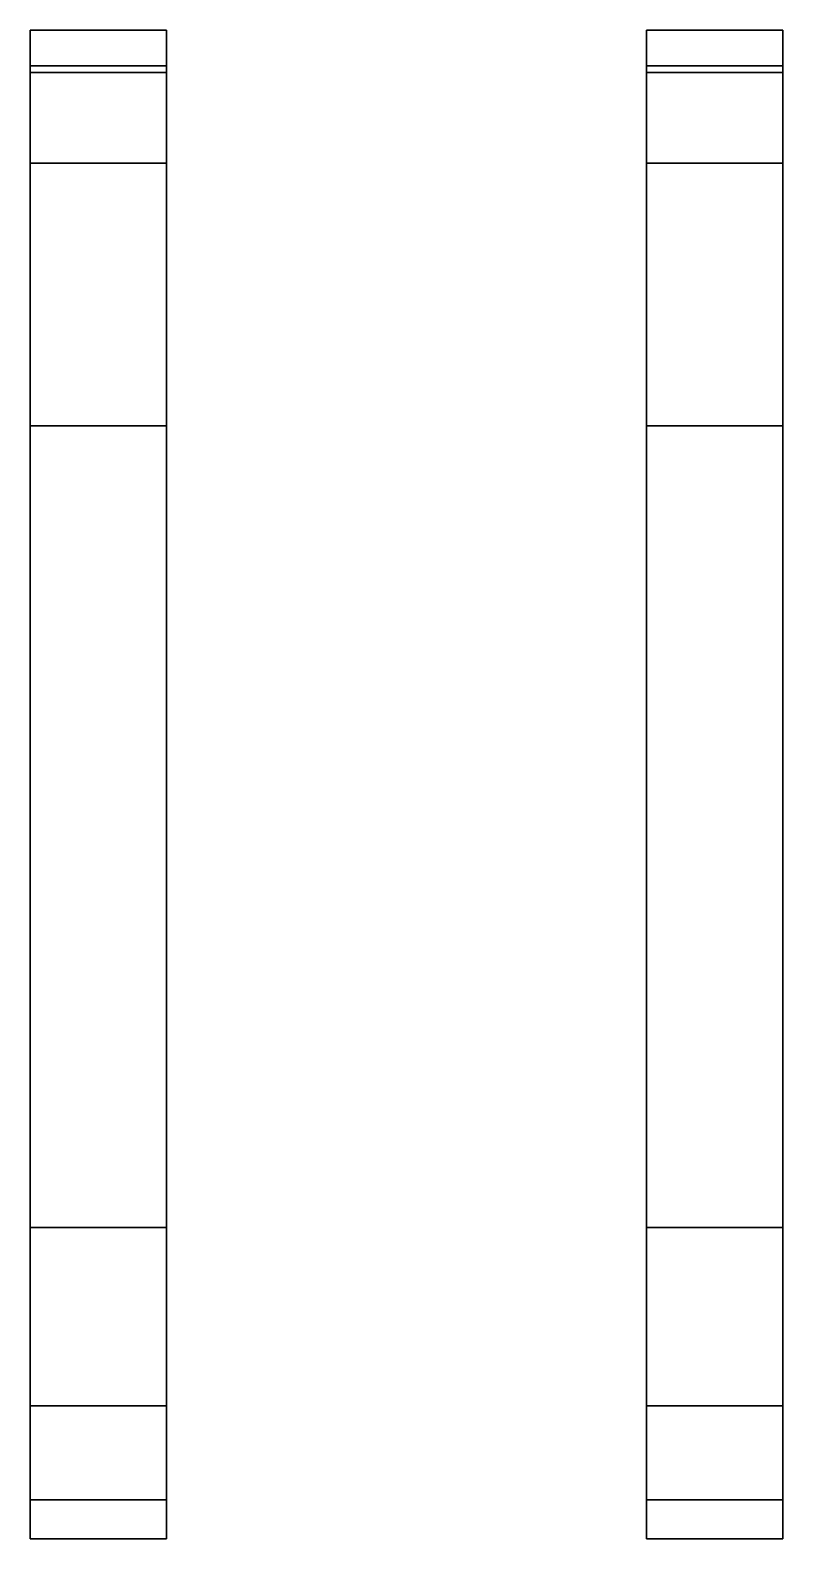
# Model space of a CAD drawing. Extents: x -1.16 to 1.16, y -3.03 to 1.62.
import ezdxf

# ---------------------------------------------------------------- set-up
doc = ezdxf.new("R2010")
doc.units = 0
doc.layers.add('TRACKS', color=5, linetype='CONTINUOUS')

msp = doc.modelspace()

# ---------------------------------------------------------------- linework, layer by layer
at = {"layer": 'TRACKS'}
for points in [[(-0.74, 1.62, 0.53), (-0.74, 1.49, 0.24), (-1.16, 1.49, 0.24), (-1.16, 1.62, 0.53)], [(-1.16, 1.49, 0.24), (-0.74, 1.49, 0.24), (-0.74, 1.62, 0.53), (-1.16, 1.62, 0.53)], [(-0.74, 1.51, 0.82), (-0.74, 1.62, 0.53), (-1.16, 1.62, 0.53), (-1.16, 1.51, 0.82)], [(-1.16, 1.62, 0.53), (-0.74, 1.62, 0.53), (-0.74, 1.51, 0.82), (-1.16, 1.51, 0.82)], [(1.16, 1.62, 0.53), (1.16, 1.49, 0.24), (0.74, 1.49, 0.24), (0.74, 1.62, 0.53)], [(0.74, 1.49, 0.24), (1.16, 1.49, 0.24), (1.16, 1.62, 0.53), (0.74, 1.62, 0.53)], [(0.74, 1.62, 0.53), (1.16, 1.62, 0.53), (1.16, 1.51, 0.82), (0.74, 1.51, 0.82)], [(1.16, 1.51, 0.82), (1.16, 1.62, 0.53), (0.74, 1.62, 0.53), (0.74, 1.51, 0.82)], [(-1.16, 1.51, 0.82), (-0.74, 1.51, 0.82), (-0.74, 1.21, 0.93), (-1.16, 1.21, 0.93)], [(-0.74, 1.21, 0.93), (-0.74, 1.51, 0.82), (-1.16, 1.51, 0.82), (-1.16, 1.21, 0.93)], [(-0.74, 1.49, 0.24), (-0.74, 1.21, 0.13), (-1.16, 1.21, 0.13), (-1.16, 1.49, 0.24)], [(-1.16, 1.21, 0.13), (-0.74, 1.21, 0.13), (-0.74, 1.49, 0.24), (-1.16, 1.49, 0.24)], [(1.16, 1.21, 0.93), (1.16, 1.51, 0.82), (0.74, 1.51, 0.82), (0.74, 1.21, 0.93)], [(0.74, 1.51, 0.82), (1.16, 1.51, 0.82), (1.16, 1.21, 0.93), (0.74, 1.21, 0.93)], [(0.74, 1.21, 0.13), (1.16, 1.21, 0.13), (1.16, 1.49, 0.24), (0.74, 1.49, 0.24)], [(1.16, 1.49, 0.24), (1.16, 1.21, 0.13), (0.74, 1.21, 0.13), (0.74, 1.49, 0.24)], [(-1.16, 0.4), (-0.74, 0.4), (-0.74, 1.21, 0.13), (-1.16, 1.21, 0.13)], [(-0.74, 1.21, 0.13), (-0.74, 0.4), (-1.16, 0.4), (-1.16, 1.21, 0.13)], [(-1.16, 1.21, 0.93), (-0.74, 1.21, 0.93), (-0.74, 0.4, 0.76), (-1.16, 0.4, 0.76)], [(-0.74, 0.4, 0.76), (-0.74, 1.21, 0.93), (-1.16, 1.21, 0.93), (-1.16, 0.4, 0.76)], [(0.74, 0.4), (1.16, 0.4), (1.16, 1.21, 0.13), (0.74, 1.21, 0.13)], [(1.16, 1.21, 0.13), (1.16, 0.4), (0.74, 0.4), (0.74, 1.21, 0.13)], [(0.74, 1.21, 0.93), (1.16, 1.21, 0.93), (1.16, 0.4, 0.76), (0.74, 0.4, 0.76)], [(1.16, 0.4, 0.76), (1.16, 1.21, 0.93), (0.74, 1.21, 0.93), (0.74, 0.4, 0.76)], [(-0.74, 0.4), (-0.74, -2.07), (-1.16, -2.07), (-1.16, 0.4)], [(-1.16, -2.07), (-0.74, -2.07), (-0.74, 0.4), (-1.16, 0.4)], [(-0.74, -2.07, 0.76), (-0.74, 0.4, 0.76), (-1.16, 0.4, 0.76), (-1.16, -2.07, 0.76)], [(-1.16, 0.4, 0.76), (-0.74, 0.4, 0.76), (-0.74, -2.07, 0.76), (-1.16, -2.07, 0.76)], [(1.16, 0.4), (1.16, -2.07), (0.74, -2.07), (0.74, 0.4)], [(0.74, -2.07), (1.16, -2.07), (1.16, 0.4), (0.74, 0.4)], [(1.16, -2.07, 0.76), (1.16, 0.4, 0.76), (0.74, 0.4, 0.76), (0.74, -2.07, 0.76)], [(0.74, 0.4, 0.76), (1.16, 0.4, 0.76), (1.16, -2.07, 0.76), (0.74, -2.07, 0.76)], [(-1.16, -2.07, 0.76), (-0.74, -2.07, 0.76), (-0.74, -2.62, 0.85), (-1.16, -2.62, 0.85)], [(-0.74, -2.62, 0.85), (-0.74, -2.07, 0.76), (-1.16, -2.07, 0.76), (-1.16, -2.62, 0.85)], [(-0.74, -2.07), (-0.74, -2.62, 0.03), (-1.16, -2.62, 0.03), (-1.16, -2.07)], [(-1.16, -2.62, 0.03), (-0.74, -2.62, 0.03), (-0.74, -2.07), (-1.16, -2.07)], [(1.16, -2.07), (1.16, -2.62, 0.03), (0.74, -2.62, 0.03), (0.74, -2.07)], [(0.74, -2.62, 0.03), (1.16, -2.62, 0.03), (1.16, -2.07), (0.74, -2.07)], [(0.74, -2.07, 0.76), (1.16, -2.07, 0.76), (1.16, -2.62, 0.85), (0.74, -2.62, 0.85)], [(1.16, -2.62, 0.85), (1.16, -2.07, 0.76), (0.74, -2.07, 0.76), (0.74, -2.62, 0.85)], [(-0.74, -2.91, 0.75), (-0.74, -2.62, 0.85), (-1.16, -2.62, 0.85), (-1.16, -2.91, 0.75)], [(-1.16, -2.62, 0.85), (-0.74, -2.62, 0.85), (-0.74, -2.91, 0.75), (-1.16, -2.91, 0.75)], [(-1.16, -2.91, 0.15), (-0.74, -2.91, 0.15), (-0.74, -2.62, 0.03), (-1.16, -2.62, 0.03)], [(-0.74, -2.62, 0.03), (-0.74, -2.91, 0.15), (-1.16, -2.91, 0.15), (-1.16, -2.62, 0.03)], [(0.74, -2.91, 0.15), (1.16, -2.91, 0.15), (1.16, -2.62, 0.03), (0.74, -2.62, 0.03)], [(1.16, -2.62, 0.03), (1.16, -2.91, 0.15), (0.74, -2.91, 0.15), (0.74, -2.62, 0.03)], [(1.16, -2.91, 0.75), (1.16, -2.62, 0.85), (0.74, -2.62, 0.85), (0.74, -2.91, 0.75)], [(0.74, -2.62, 0.85), (1.16, -2.62, 0.85), (1.16, -2.91, 0.75), (0.74, -2.91, 0.75)], [(-1.16, -2.91, 0.75), (-0.74, -2.91, 0.75), (-0.74, -3.03, 0.45), (-1.16, -3.03, 0.45)], [(-0.74, -3.03, 0.45), (-0.74, -2.91, 0.75), (-1.16, -2.91, 0.75), (-1.16, -3.03, 0.45)], [(-0.74, -2.91, 0.15), (-0.74, -3.03, 0.45), (-1.16, -3.03, 0.45), (-1.16, -2.91, 0.15)], [(-1.16, -3.03, 0.45), (-0.74, -3.03, 0.45), (-0.74, -2.91, 0.15), (-1.16, -2.91, 0.15)], [(1.16, -2.91, 0.15), (1.16, -3.03, 0.45), (0.74, -3.03, 0.45), (0.74, -2.91, 0.15)], [(0.74, -3.03, 0.45), (1.16, -3.03, 0.45), (1.16, -2.91, 0.15), (0.74, -2.91, 0.15)], [(0.74, -2.91, 0.75), (1.16, -2.91, 0.75), (1.16, -3.03, 0.45), (0.74, -3.03, 0.45)], [(1.16, -3.03, 0.45), (1.16, -2.91, 0.75), (0.74, -2.91, 0.75), (0.74, -3.03, 0.45)]]:
    msp.add_3dface(points, dxfattribs=at)

doc.saveas('drawing.dxf')
